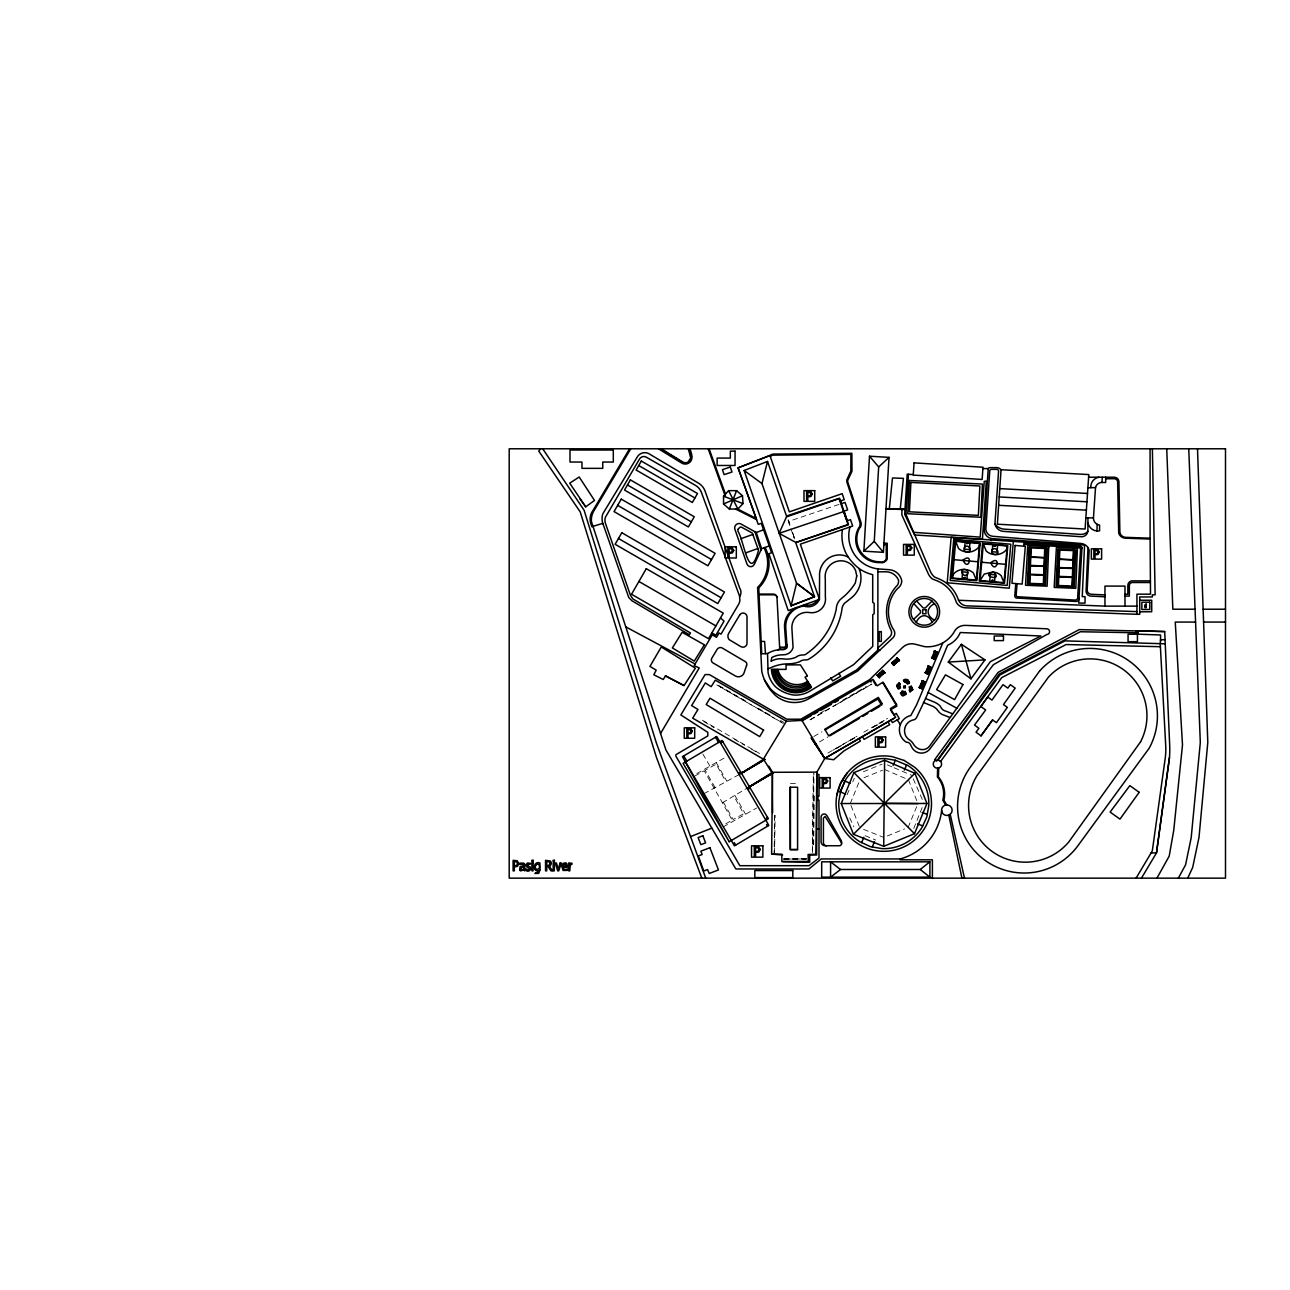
<?xml version="1.0" encoding="UTF-8"?>
<svg xmlns="http://www.w3.org/2000/svg" width="1290" height="1290" viewBox="0 0 1290 1290"><rect width="100%" height="100%" fill="white"/><g stroke="black" fill="none" stroke-linecap="round" stroke-linejoin="round"><path stroke-width="0.75" stroke-dasharray="5 3.75" d="M774.5 815.264L774.226 852.771L774.677 815.28M774.613 852.771L775.129 815.28M812.361 850.723L813.329 773.581M812.523 852.69L813.506 773.581M813.087 844.789L813.99 773.581M813.684 844.805L814.312 795.35M913.755 828.47L922.543 806.605M850.239 803.622L858.818 782.691M908.096 827.454L917.19 805.428M847.03 794.817L850.191 787.674M852.722 781.966L854.319 778.338M722.368 802.767L747.087 788.158M723.174 826.938L756.617 808.008M819.505 741.895L828.148 736.8M813.797 736.525L821.891 731.785M827.922 753.038L856.947 736.203M863.768 732.236L887.681 718.369M833.098 750.151L856.995 736.284M872.363 727.383L886.02 719.449M836.662 748.442L843.499 744.475M850.32 740.508L855.463 737.574M872.524 727.641L882.779 721.739L876.039 725.851M725.722 823.859L732.204 820.118L704.227 770.791L693.972 776.483M820.085 713.225L826.938 709.274M842.354 700.357L866.332 686.506M810.136 719.723L835.726 704.727M837.533 703.905L871.798 684.103M810.201 719.836L871.863 684.216M696.81 773.581L726.431 756.795M703.921 793.673L739.122 774.581M887.262 836.017L904.629 828.873M863.397 771.71L882.054 764.164M863.977 777.709L882.618 770.178M838.984 504.406L788.609 521.402L789.932 525.159M783.336 858.737L806.798 858.543M783.336 859.366L806.798 859.188M790.447 783.465L797.962 783.465M863.558 829.373L883.795 837.436M865.155 835.71L875.733 840.016M887.327 764.873L892.438 767.066M894.035 767.744L911.707 775.338M884.489 769.421L906.564 778.95M780.547 720.465L783.981 722.448M718.595 685.361L747.716 702.179M757.988 708.113L769.969 715.047M781.724 722.384L716.611 684.829L783.353 723.529M702.373 720.191L762.068 754.94M703.872 721.545L714.015 727.673M734.607 739.364L744.814 745.378M751.667 749.297L758.504 753.231M702.84 754.053L709.935 766.147M716.256 762.551L726.721 781.014M734.865 795.382L745.523 814.167M715.015 787.513L705.227 770.243L716.16 764.164L725.802 781.53M723.335 802.187L733.188 819.537L743.669 813.716L733.833 795.995M849.723 817.908L853.851 826.793M913.239 778.821L923.914 803.186M908.418 779.74L917.222 801.767M850.981 805.492L859.866 827.906M792.592 532.706L794.576 538.349M788.029 520.483L794.43 538.93M788.206 519.709L790.125 525.401M792.673 532.98L794.592 538.672M806.798 858.898L783.336 859.076L806.798 858.93"/><path stroke-width="1.5" d="M782.643 861.575L809.717 862.22L809.717 855.012L816.683 855.012L816.876 772.13L824.762 758.439L895.647 717.337L890.374 708.613L896.727 704.759L883.037 682.12L877.184 685.845L873.04 679.314L801.928 720.4L786.4 721.223L715.305 680.153L711.161 686.667L705.308 682.958L691.617 705.598L697.971 709.435L692.698 718.159L763.583 759.278L772.291 773.371L772.613 812.652M884.601 760.213L883.714 846.353L853.432 834.275L841.225 803.541L853.915 772.613L884.601 760.213L914.9 773.291L926.978 803.493L914.497 833.695L883.714 846.353M772.5 772.307L771.614 854.238L781.804 854.157L781.869 861.591L808.314 861.398L808.104 854.464L815.844 854.238L816.876 772.13L772.5 772.307L749.442 786.771M777.757 649.886A2.274 2.274 0 0 0 779.676 648.128L776.983 597.351A2.935 2.935 0 0 0 774.065 594.803L759.052 594.803M1105.691 477.219L1105.691 482.525L1101.983 482.46A6.466 6.466 0 0 0 1095.533 487.604L1093.452 517.871A7.047 7.047 0 0 0 1099.58 525.111L1099.58 530.867L1096.968 530.996L1097.129 524.321M946.699 804.96L943.941 800.203A26.945 26.945 0 0 0 938.427 776.919L938.701 768.034A4.176 4.176 0 0 0 940.91 761.777L938.282 759.955L935.121 760.536A4.176 4.176 0 0 0 937.62 768.227L937.395 776.919A25.832 25.832 0 0 1 942.829 800.203L945.651 805.089M1001.056 469.721L997.364 524.192L1085.1 529.029L1088.792 474.575L1001.056 469.721A5.966 5.966 0 0 0 996.509 467.625L990.107 467.625A2.354 2.354 0 0 0 988.221 468.576L984.27 529.432A8.675 8.675 0 0 0 991.462 538.559L991.301 540.494M1048.754 546.25L1047.125 586.192L1025.518 585.273L1027.727 545.299L1048.754 546.25L1048.706 547.395M1087.986 547.589L1086.083 590.868A5.015 5.015 0 0 0 1091.066 596.109L1104.949 596.786M863.865 551.185L869.508 456.209L889.036 457.37L883.392 552.346L863.865 551.185L874.249 541.349L878.667 466.948L869.508 456.209M1023.889 546.17L1024.002 543.348L1080.181 546.734A1.854 1.854 0 0 1 1081.971 548.089M1101.983 482.46L1102.305 477.219M1136.925 611.605L966.984 605.881A9.659 9.659 0 0 1 958.551 600.269L958.18 599.237A34.459 34.459 0 0 0 937.685 578.372L934.476 577.017A15.996 15.996 0 0 1 930.332 571.325L905.951 514.323L908.45 474.269M914.336 532.367L980.207 537.14L984.254 481.331L986.302 481.138L982.432 539.317L914.594 534.947L904.693 514.323L907.193 474.188L913.272 474.607M1104.949 594.916L1091.098 594.238A4.112 4.112 0 0 1 1087.196 589.998L1089.163 550.121A9.256 9.256 0 0 0 1081.02 543.461L992.816 536.301A7.659 7.659 0 0 1 985.834 529.513L989.72 471.382A1.677 1.677 0 0 1 991.349 469.366L996.848 469.366A1.709 1.709 0 0 1 998.541 471.382L994.929 523.982A9.191 9.191 0 0 0 1003.314 531.367L1081.552 536.753A6.273 6.273 0 0 0 1087.873 531.303L1087.938 517.871M787.094 644.855L787.077 645.081A3.273 3.273 0 0 1 783.949 647.903L779.708 647.903M941.652 810.459L941.603 810.991A56.873 56.873 0 0 1 900.243 858.946L900.243 859.801L932.396 859.801L932.396 878.151M1015.794 583.58L1014.779 595.738A2.225 2.225 0 0 0 1017.552 598.076L1075.779 601.479A3.048 3.048 0 0 0 1078.859 599.399L1078.988 598.076M1017.084 583.677L1016.149 594.803A1.87 1.87 0 0 0 1018.439 596.786L1074.957 600.076A2.661 2.661 0 0 0 1077.714 596.786L1080.52 549.701A1.758 1.758 0 0 0 1078.875 547.686L1024.002 544.364M1028.856 545.364L1030.452 545.428M952.455 578.033L955.664 541.349L979.562 543.445L976.353 580.113L952.455 578.033C951.069 570.067 970.983 565.133 967.548 574.372C963.179 578.226 958.325 569.503 964.92 569.454M965.114 542.171L964.501 549.169L969.354 549.605L969.967 542.606M962.05 578.871L962.663 571.873L967.516 572.292L966.903 579.291M980.11 580.581L983.319 543.896L1007.216 545.993L1004.007 582.677L980.11 580.581L984.206 574.082L992.607 572.018M989.704 581.419L990.317 574.421L995.17 574.84L994.558 581.838M992.768 544.735L992.155 551.733L997.025 552.152L997.638 545.154M1013.279 542.235L1009.264 588.208L947.199 582.774L951.165 537.301L1079.714 545.847A2.532 2.532 0 0 1 1082.004 547.637L1078.698 603.091L1085.051 603.091L1085.051 596.657L1082.245 596.657L1084.519 546.073A2.016 2.016 0 0 0 1082.81 544.864L991.462 538.559M889.326 508.631L892.487 477.977L903.419 478.348L900.259 509.002L886.004 508.631M1160.565 641.049L1160.565 634.986L1137.99 634.18L1137.99 630.794L1164.709 631.568L1169.643 744.282A106.328 106.328 0 0 1 1169.482 757.424L1156.485 852.932L1141.44 878.151M1169.482 757.424L1156.485 852.932L1151.115 852.932L1136.087 878.151M767.534 461.449L761.971 483.573L796.559 583.241L814.49 596.706L791.076 605.736L744.12 470.479L767.534 461.449L786.755 516.79L839.064 498.633L848.03 524.466L795.72 542.622L814.506 596.738L791.093 605.768L791.383 604.446M791.093 605.768L796.559 583.241L814.506 596.738L813.458 595.932M979.562 543.445C980.948 551.394 961.034 556.329 964.469 547.089C968.838 543.251 973.692 551.975 967.097 552.007M1007.216 545.993C1008.603 553.942 988.688 558.893 992.139 549.653C996.509 545.799 1001.363 554.523 994.767 554.555M836.839 795.156L840.629 783.288L847.353 772.807M729.302 509.034L736.606 490.651L742.476 495.731L743.008 503.568L737.912 509.034L729.302 509.034L723.545 503.971L723.545 496.215L728.624 490.651L736.606 490.651M861.656 842.596L863.832 837.258M872.298 846.966L874.475 841.58M919.399 687.635L922.286 680.814M925.43 672.977L928.268 666.124M919.77 687.393L922.318 681.233M925.752 673.106L928.59 666.269M931.799 657.948L934.637 651.095M919.883 687.876L922.737 680.943M925.865 673.203L928.719 666.269M932.267 658.19L935.153 651.256M926.252 673.364L929.106 666.43M920.254 688.038L923.172 681.136M926.301 673.38L929.155 666.446M932.654 658.351L935.573 651.434M920.689 688.215L923.543 681.281L920.738 688.247M926.736 673.557L929.526 666.607M933.138 658.545L936.008 651.627M921.125 688.392L924.043 681.491M927.107 673.719L929.977 666.785M933.525 658.706L936.443 651.805M921.56 688.57L924.446 681.652M927.542 673.896L930.429 666.978M933.976 658.884L936.83 651.966M921.769 688.618L924.672 681.797M927.816 673.961L930.654 667.124M934.234 658.948L937.008 652.079M922.14 688.36L924.753 682.233M928.365 673.783L930.848 667.607M934.605 658.706L937.056 652.514M922.382 688.457L924.93 682.313M934.782 658.771L937.266 652.595M925.607 698.503L947.602 645.258A23.317 23.317 0 0 0 960.276 632.519L1040.853 635.986L990.349 661.673L929.671 745.959A8.788 8.788 0 0 1 920.157 749.329A11.207 11.207 0 0 1 913.175 743.621A13.851 13.851 0 0 0 909.257 739.718A10.401 10.401 0 0 1 907.096 737.832L906.096 736.445A10.401 10.401 0 0 1 905.306 734.897A11.11 11.11 0 0 1 912.53 720.094A4.918 4.918 0 0 0 916.69 717.337L925.607 698.503L933.992 701.97A20.366 20.366 0 0 1 939.91 705.711L941.361 708.049A6.805 6.805 0 0 0 945.844 711.129L952.584 713.805M840.483 791.915L845.031 781.014L842.676 780.111M942.813 642.855L916.561 704.921L910.821 715.515A14.593 14.593 0 0 0 906.402 742.234A4.08 4.08 0 0 1 910.45 744.524L911.627 746.975A10.852 10.852 0 0 0 929.187 749.829L993.445 664.656L1046.851 634.487A2.854 2.854 0 0 0 1049.576 631.649A2.854 2.854 0 0 0 1046.851 628.794L965.452 625.376A12.384 12.384 0 0 0 955.342 629.923L953.213 633.471A31.202 31.202 0 0 1 924.624 646.645L914.965 644.162A12.981 12.981 0 0 0 902.597 647.435L869.718 679.604L800.816 719.207L786.803 719.207L709.355 674.589L705.082 674.589L680.846 714.934L707.807 732.349L707.807 735.913L675.879 754.698L675.879 756.166L739.815 865.687L808.975 865.687L818.989 858.027L818.989 800.235L816.78 800.235M893.164 765.373L895.357 760.278L907.837 765.502A45.053 45.053 0 0 1 928.816 805.379L926.817 816.973L921.899 827.648A45.053 45.053 0 0 1 882.038 848.626L870.444 846.643L859.753 841.725A45.053 45.053 0 0 1 838.774 801.848L840.774 790.254L845.692 779.579A45.053 45.053 0 0 1 885.553 758.601L895.357 760.278M904.338 770.13L906.564 764.922M779.079 533.334L786.932 515.903L839.564 498.198L848.514 524.756L795.865 542.461L779.079 533.334L844.031 511.469M1187.768 878.151L1192.686 867.412L1199.007 837.371L1207.795 742.411L1197.507 448.791M761.6 548.685L754.408 564.085A3.934 3.934 0 0 1 746.991 564.085L734.897 529.255A4.402 4.402 0 0 1 735.106 526.078L735.51 525.369A4.402 4.402 0 0 1 740.605 523.804L756.263 532.496L761.6 548.685L769.259 545.928L761.277 523.353L758.246 524.385L738.09 467.835L769.937 455.499A5.918 5.918 0 0 1 773.726 454.064L851.868 453.306L851.981 471.301L848.32 479.09A4.176 4.176 0 0 0 847.82 482.283L860.833 521.918A6.627 6.627 0 0 1 860.43 527.126L859.35 528.384A22.865 22.865 0 0 0 878.78 561.763L881.344 561.988A4.821 4.821 0 0 0 886.246 558.909L886.246 544.686L883.86 544.686M1178.334 878.151L1185.574 864.816L1191.186 837.726L1200.313 742.508L1188.751 448.791M1151.115 852.932L1152.341 850.69L1165.338 757.424A70.241 70.241 0 0 0 1165.708 745.491L1160.242 643.774L1160.565 639.727L1164.709 639.727M1156.937 878.151L1169.208 856.125L1173.755 830.276L1182.495 744.894L1175.255 622.07L1195.572 622.07M660.544 733.51L699.228 667.93L694.117 665.624L712.29 634.825L716.498 637.308L719.046 632.987L721.013 634.148L738.477 604.559A10.739 10.739 0 0 0 739.896 600.382L739.509 595.98L701.405 492.425A13.335 13.335 0 0 0 695.504 485.395L646.467 457.273A4.966 4.966 0 0 0 639.55 458.966L605.445 517.193A9.352 9.352 0 0 0 605.445 523.337L630.471 595.335L632.906 598.963L690.456 632.971L689.408 634.761L631.89 600.753L628.746 597.48L602.527 522.514A16.867 16.867 0 0 1 602.736 513.936L637.776 456.16A8.724 8.724 0 0 1 648.386 453.403L698.632 483.234A14.916 14.916 0 0 1 705.066 491.087L739.783 588.321A7.627 7.627 0 0 1 740.895 591.513L740.944 592.368A7.627 7.627 0 0 1 739.783 596.432L739.654 596.593M629.552 448.791L593.11 510.276A14.367 14.367 0 0 0 590.207 517.629L590.143 518.774A14.367 14.367 0 0 0 590.788 523.272L591.852 526.723L602.736 523.337L603.027 524.175M630.762 448.791L594.238 510.276A17.641 17.641 0 0 0 591.513 517.677L591.417 518.661A17.641 17.641 0 0 0 591.449 521.644L665.898 749.909L735.848 868.976L808.975 868.976L821.182 858.946L900.243 858.946M763.583 759.278L741.428 773.226L762.293 760.955L786.4 721.223M665.495 675.896L663.221 679.491L653.804 674.767L656.207 670.155L649.95 666.382L661.286 646.983L695.358 668.188L684.023 685.554L665.495 675.896L684.023 685.554M992.574 719.917L981.029 735.864L976.03 732.188L978.884 728.302L974.514 725.077L985.657 709.952L980.948 706.597L987.737 697.068L991.978 700.099L1002.991 684.651L1007.861 688.118L1010.344 684.651L1015.214 688.118L1003.475 704.598L1007.345 707.355L996.428 722.674L992.574 719.917L981.029 735.864M938.088 759.939L999.944 674.96L1064.927 640.888L1164.709 643.774M940.62 761.439L1001.766 677.572L1066.137 644.549L1160.403 646.709M948.279 662.06L961.405 644.307L984.963 659.883L970.951 678.83L948.279 662.06L984.963 659.883M540.655 448.791L538.72 451.016L580.21 511.888L656.384 757.198L701.808 878.151M916.206 622.377C920.221 613.492 928.284 613.476 932.315 622.377M932.009 601.027L925.285 608.009L923.237 608.009L916.593 601.027M934.637 603.526C926.043 607.848 925.914 615.83 934.573 620.151M853.432 834.275L914.9 773.291M913.449 619.49L920.447 612.863L920.447 610.815L913.836 603.639M877.877 648.015L889.955 636.728A5.918 5.918 0 0 0 890.922 629.891A38.523 38.523 0 0 1 896.389 586.257L897.405 585.241A7.74 7.74 0 0 0 898.55 580.194A13.497 13.497 0 0 0 886.053 571.809L877.877 571.809M879.861 650.128L877.877 650.128L856.544 669.994L814.248 694.068A34.379 34.379 0 0 1 770.243 688.586L764.389 679.685M878.667 466.948L889.036 457.37M877.458 675.041L882.57 670.752M877.426 675.557L883.005 670.687M892.083 662.738L897.018 658.271M877.571 675.799L883.215 670.865L884.424 672.251L878.764 677.169L884.472 672.364M891.954 663.173L897.582 658.351M892.1 663.399L897.759 658.481L898.953 659.867L893.309 664.785M877.845 676.105L883.489 671.171M892.374 663.721L898.066 658.835M878.2 676.508L883.844 671.59M884.118 671.897L878.474 676.831L884.15 671.929M893.002 664.447L898.695 659.561M879.119 677.508L884.746 672.671M893.809 664.721L898.824 660.351M893.68 665.156L899.275 660.287M840.5 869.492L830.583 861.833L830.583 877.152L840.5 869.492L920.221 869.492L929.896 861.833L929.896 877.152L821.682 877.152L821.682 861.817L929.896 861.833M585.708 506.825L594.497 500.439L579.194 476.994L569.712 483.186L585.708 506.825L579.758 498.633M950.214 814.296L947.715 815.409A5.289 5.289 0 0 1 941.668 811.023L941.619 809.652A5.289 5.289 0 0 1 944.731 805.363L947.424 804.928A5.289 5.289 0 0 1 950.214 814.296L964.485 878.151M859.027 568.503L859.172 568.616A40.103 40.103 0 0 0 872.701 574.679L872.701 602.365L874.168 603.398L874.168 613.637L872.75 614.717L872.75 646.355L853.561 664.673L810.362 690.827A27.912 27.912 0 0 1 794.93 695.133L792.608 694.875A35.717 35.717 0 0 1 777.096 688.086L775.532 686.78A27.912 27.912 0 0 1 768.066 672.622L767.55 653.562A25.671 25.671 0 0 1 782.433 649.692A5.724 5.724 0 0 0 787.077 647.693L785.771 627.875A20.414 20.414 0 0 1 801.187 606.542L802.735 606.268A5.466 5.466 0 0 1 805.024 606.348L805.476 606.494A12.174 12.174 0 0 0 819.44 599.382L819.569 576.308A19.963 19.963 0 0 1 844.531 555.587L848.143 556.925L846.256 553.765A40.103 40.103 0 0 1 842.402 529.61M749.571 786.69L772.484 773.371M721.336 742.605L722.819 741.734L720.61 743.024M739.186 772.823L740.67 771.936M741.428 773.226L764.857 759.391M747.087 788.158L772.855 772.92L768.856 766.147M748.506 789.061L750.2 788.061M766.389 818.166L767.582 817.457M816.054 743.927L815.328 744.362L811.297 737.993L812.184 737.477M829.873 735.784L859.253 718.466M862.704 716.434L867.896 713.37M871.347 711.338L879.99 706.243M729.189 841.757L768.34 818.747L722.061 740.428L683.087 763.341L729.189 841.757L682.458 756.666L716.772 736.493L765.873 820.198L768.84 825.439L734.429 845.853L685.538 761.906M739.122 774.581L764.938 759.439M825.132 729.882L877.781 699.035L881.715 705.227M748.781 787.174L772.904 773.016M893.615 714.966L896.292 713.435L899.307 718.659L892.438 722.61L891.326 720.61M815.119 743.975L824.762 758.439L893.857 718.369M899.049 682.555L899.839 684.006L898.211 686.038L899.388 688.505M905.209 679.201L903.435 680.169L904.226 681.604L906.822 680.765L908.676 683.458M905.806 693.101L903 694.359L901.42 692.375M909.498 691.005L911.562 689.457L910.563 687.07M802.138 720.739L810.765 715.902M814.216 713.983L817.65 712.048M821.101 710.113L831.453 704.308M834.904 702.373L838.339 700.438M899.839 684.006L899.598 684.135A2.016 2.016 0 0 0 899.582 686.087M904.226 681.604L906.032 681.394L907.273 683.378L909.16 682.346L907.999 680.233M900.13 687.07L898.05 688.199L896.663 685.635M903.258 693.278L905.096 691.359M904.242 691.827L902.145 690.779M723.545 503.971L742.476 495.731M690.569 836.581L711.854 828.132M767.711 668.897L770.388 667.914A41.764 41.764 0 0 1 788.303 663.85A31.347 31.347 0 0 0 798.446 662.141L799.655 661.689A8.595 8.595 0 0 1 804.75 659.932L805.266 659.948A7.708 7.708 0 0 0 808.362 659.416L811.829 657.207A72.159 72.159 0 0 0 841.644 611.266L842.031 608.638A10.739 10.739 0 0 1 844.337 603.43L851.287 597.947A25.397 25.397 0 0 0 860.043 571.18L859.237 568.793M756.263 532.496L763.487 529.868M740.799 538.752L752.844 534.431M746.007 552.765L757.891 548.508M846.546 519.418L843.37 510.727M905.419 680.233L906.951 680.491L908.321 682.797M937.62 768.227L938.701 768.034M767.55 653.562L761.713 653.82L758.746 587.918A34.249 34.249 0 0 0 765.067 547.412M841.225 803.541L926.978 803.493M1139.715 611.815L1151.712 611.75L1151.712 600.237L1139.715 600.237M797.591 849.578L790.222 849.61L789.98 787.222L797.591 787.222L797.591 849.578L790.447 849.578L790.447 787.222M982.915 468.576L988.221 468.576M1088.615 477.219L1114.221 477.219A4.725 4.725 0 0 1 1118.914 481.493L1119.881 532.157A5.87 5.87 0 0 0 1125.783 537.333L1150.083 538.204L1150.519 594.174L1136.925 594.174L1136.925 614.298L1139.715 614.298L1139.715 596.947L1152.373 596.947L1152.373 594.851L1155.13 594.851L1152.373 448.791M1105.691 478.735L1114.221 478.735A3.483 3.483 0 0 1 1117.624 481.493L1118.704 533.189A7.224 7.224 0 0 0 1125.783 538.204L1150.083 539.059L1150.083 448.791M1087.905 487.717L1095.533 487.604M900.259 509.002L905.032 509.002M905 509.518L885.972 509.002M904.693 514.323L905.951 514.323M1085.858 517.871L1093.452 517.871M883.94 543.235L887.246 543.235L887.246 558.957A6.434 6.434 0 0 1 882.295 562.763L879.296 562.601A23.317 23.317 0 0 1 858.608 528.013L859.495 526.868A7.885 7.885 0 0 0 859.769 521.918L847.111 482.75A6.305 6.305 0 0 1 846.885 479.703L850.819 471.06L850.9 454.37L773.452 455.128A4.176 4.176 0 0 0 770.356 456.708M1150.406 580.871L1131.975 580.871A4.628 4.628 0 0 0 1127.847 585.466L1127.847 594.271L1124.993 594.271M1150.422 582.516L1132.185 582.516A3.048 3.048 0 0 0 1129.363 585.547L1129.363 596.109L1124.993 596.109M759.02 594.077L773.242 594.077A3.773 3.773 0 0 1 776.983 597.351M958.551 600.269L1104.949 606.123L1136.925 606.123M1195.072 609.219L1172.836 609.219L1166.74 448.791M1203.135 609.219L1225.5 609.219M1203.586 622.07L1225.5 622.07M1164.66 631.568L1079.214 629.617L998.089 672.396L934.653 759.729L936.733 761.035L999.169 674.122L1080.343 631.745L1137.99 632.793M761.148 641.452L764.615 641.452L765.454 653.659M779.692 647.209L783.949 647.209A1.887 1.887 0 0 0 785.803 644.887L784.546 627.391A19.995 19.995 0 0 1 796.752 607.509M816.876 774.468L818.989 774.468L818.989 796.22L816.796 796.22M816.683 829.131L818.989 829.131M782.643 855.012L773 854.222M884.182 803.331L917.948 803.606M1136.925 614.298L965.291 607.8A10.788 10.788 0 0 1 956.438 602.543L955.632 600.253A32.718 32.718 0 0 0 935.46 580.194L932.235 578.888A14.9 14.9 0 0 1 928.171 573.55L901.887 514.984L901.887 509.437M999.782 488.604L1087.518 493.457M999.218 496.956L1086.954 501.794M998.654 505.309L1086.374 510.147M849.981 526.981A33.25 33.25 0 0 0 877.877 568.89L889.326 569.712A13.626 13.626 0 0 1 901.774 580.952A9.723 9.723 0 0 1 899.839 586.337L899.372 586.902A9.723 9.723 0 0 1 897.775 588.369L895.728 590.643A34.185 34.185 0 0 0 892.309 627.537L893.906 630.165A6.208 6.208 0 0 1 892.567 638.147L857.721 671.01L808.878 698.729A29.154 29.154 0 0 1 775.338 695.358L771.226 690.956A45.892 45.892 0 0 1 761.761 671.3L757.585 587.514A34.443 34.443 0 0 0 764.035 547.766M954.052 559.683L977.965 561.779M981.722 562.247L1005.62 564.327M993.494 572.131C978.465 575.743 1004.378 582 993.51 572.131A12.9 12.9 0 0 1 1001.105 575.566L1004.007 582.677M811.297 737.993L824.762 758.439L833.646 759.746L843.966 750.909L860.446 741.041L859.156 738.896M993.816 554.442L993.897 554.458A12.9 12.9 0 0 1 986.221 551.007L983.319 543.896M966.226 551.91L966.162 551.894A12.9 12.9 0 0 1 958.567 548.46L955.664 541.349M965.791 569.567L965.855 569.583A12.9 12.9 0 0 1 973.45 573.018L976.353 580.113M757.585 587.514L758.746 587.918M723.545 496.215L743.008 503.568M949.795 717.45L943.651 715.031A10.143 10.143 0 0 1 938.717 711.661L936.572 708.968A14.19 14.19 0 0 0 932.009 705.969L923.43 702.453M922.173 812.426L927.252 814.474M917.577 823.875L922.689 825.923M934.315 650.966L937.62 652.337M934.17 651.305L937.475 652.692M931.622 657.465L934.928 658.835M931.477 657.803L934.799 659.19M927.897 665.979L931.203 667.349M928.494 666.511L930.38 667.285M927.752 666.317L931.074 667.688M925.204 672.477L928.526 673.848M925.059 672.816L928.381 674.186M921.915 680.652L925.22 682.023M922.592 681.007L924.398 681.975M921.769 681.007L925.075 682.378M919.222 687.151L922.527 688.521M919.077 687.506L922.382 688.876M838.194 790.915L845.385 794.092M845.031 781.014L850.078 783.336M735.574 509.034L756.649 519.676M737.687 509.034L756.23 518.483L738.09 467.835L769.937 455.499L789.335 511.856L842.177 493.667L844.24 499.665L840.435 500.972L841.386 503.697L845.063 502.423L847.643 509.889L843.966 511.163L847.272 520.741L850.465 519.644L852.674 526.046L800.332 544.17L819.44 599.382L788.206 610.573L768.888 553.732L771.581 552.813L769.259 545.928M695.084 663.979L625.731 626.859M928.107 692.44L956.857 708.258M638.711 465.545L694.923 497.988M627.456 484.976L691.327 521.853M617.652 505.357L711.516 559.554M618.458 538.494L721.126 597.77M638.905 581.468L715.885 625.908M711.838 632.906L715.885 635.244L724.061 621.071L720.481 617.942M660.109 448.791L684.023 463.158A6.095 6.095 0 0 0 689.263 461.917L691.472 457.015L688.989 448.791M658.464 448.791L681.233 462.771A6.837 6.837 0 0 0 688.392 463.287C694.02 460.433 691.795 453.193 689.731 448.791M661.318 448.791L682.265 461.739A5.353 5.353 0 0 0 688.167 461.965L690.714 457.869L688.328 448.791M744.12 470.479L761.971 483.573M920.221 869.492L929.896 877.152M859.172 568.616L858.092 567.761A52.277 52.277 0 0 1 848.691 557.715L847.901 556.587M853.915 772.613L914.497 833.695M897.147 657.852L899.501 660.544M896.856 658.094L899.227 660.803M891.842 662.48L894.196 665.172M891.567 662.721L893.922 665.43M882.618 670.236L884.972 672.945M882.328 670.478L884.682 673.187M877.313 674.864L879.667 677.556M877.023 675.105L879.393 677.814M874.249 541.349L883.392 552.346M542.719 448.791L584.096 510.243L656.384 743.008L705.743 878.151M897.26 719.836L900.323 724.593M801.928 720.4L824.762 758.439M883.037 683.103L896.84 706.13L890.6 709.726L892.857 713.66M873.233 680.878L875.91 685.345M766.566 824.536L767.55 826.213M734.268 842.628L735.719 845.095M838.887 673.299L840.629 676.25L832.647 680.943L830.76 677.734M715.482 737.251L718.562 742.492M683.748 755.908L686.828 761.148M888.326 722.319L889.681 724.674L864.09 739.38L862.639 736.913M869.718 679.604L871.105 682.071M911.046 685.828L912.369 689.247L909.708 691.053L909.16 690.053M909.16 686.861L909.676 687.812M737.912 509.034L728.624 490.651M519.725 870.008L520.047 866.67L523.627 865.687L522.627 864.026L519.918 864.51L519.918 863.155L523.611 863.107A1.951 1.951 0 0 1 524.578 864.219L524.756 870.863L523.627 870.024L520.628 870.895A2.048 2.048 0 0 1 519.725 870.008M709.097 448.791L725.464 494.102M708.178 448.791L724.803 494.828A30.025 30.025 0 0 0 725.351 496.231M755.005 531.803L760.955 550.056M961.405 644.307L970.951 678.83M948.795 815.103L961.921 878.151M1146.149 606.945L1145.101 607.719L1145.101 606.735L1146.084 607.719M1146.101 605.381L1146.101 606.365M1135.845 630.729L1135.845 632.793M1124.993 606.123L1124.993 586.095L1104.949 586.095L1104.949 606.123M877.877 568.89L877.877 650.128M817.941 796.22L817.941 800.235M817.844 599.947A12.61 12.61 0 0 1 804.267 604.817M1090.84 487.717A9.627 9.627 0 0 1 1098.919 477.219M826.471 845.74A3.048 3.048 0 0 1 823.423 842.628L823.423 818.037L825.149 816.441L841.144 842.273A2.161 2.161 0 0 1 839.403 845.74L825.132 845.74A4.064 4.064 0 0 1 821.069 841.661L821.069 817.054A3.096 3.096 0 0 1 826.906 815.603L840.919 840.032A5.402 5.402 0 0 1 841.564 843.628M994.929 523.982A12.61 12.61 0 0 0 1004.265 529.158L1080.52 534.399A8.853 8.853 0 0 0 1087.873 531.303M1096.968 530.996A10.03 10.03 0 0 1 1087.938 522.789M810.668 686.022A23.091 23.091 0 0 1 772.952 669.381M809.846 684.748A21.446 21.446 0 0 1 774.468 669.381M809.088 683.555A20.559 20.559 0 0 1 775.774 669.381M808.314 682.346A19.576 19.576 0 0 1 776.951 669.381M807.669 681.33A19.447 19.447 0 0 1 777.886 669.381M1031.129 547.928L1030.791 556.974L1044.384 557.522L1044.707 548.476L1031.129 547.928M1059.8 550.088L1059.461 559.118L1073.054 559.667L1073.377 550.62L1059.8 550.088M912.804 689.618L910.047 692.053L909.498 687.683L911.385 686.619L912.804 689.618M1030.033 565.842L1029.372 583.354L1028.082 583.306L1028.904 565.794L1030.033 565.842M1030.726 547.911L1030.049 565.359L1028.936 565.294L1029.759 547.879L1030.726 547.911M1030.097 574.792L1029.775 583.37L1043.352 583.886L1043.691 575.308L1030.097 574.792M1030.436 565.859L1030.113 574.227L1043.707 574.743L1044.029 566.375L1030.436 565.859M1030.774 557.199L1030.452 565.375L1044.045 566.02L1044.352 557.844L1030.774 557.199M1044.384 566.391L1043.723 583.902L1044.739 583.951L1045.4 566.423L1044.384 566.391M1045.077 548.46L1044.4 566.036L1045.416 566.084L1046.077 548.508L1045.077 548.46M1058.703 567.987L1058.042 585.499L1056.752 585.45L1057.574 567.939L1058.703 567.987M1059.396 550.072L1058.719 567.503L1057.607 567.455L1058.429 550.024L1059.396 550.072M1058.768 576.936L1058.445 585.515L1072.022 586.047L1072.345 577.452L1058.768 576.936M1059.106 568.003L1058.784 576.372L1072.377 576.888L1072.699 568.519L1059.106 568.003M1059.445 559.344L1059.122 567.519L1072.699 568.164L1073.022 559.989L1059.445 559.344M1073.054 568.535L1072.393 586.047L1073.409 586.095L1074.07 568.568L1073.054 568.535M1073.748 550.62L1073.07 568.181L1074.086 568.229L1074.747 550.653L1073.748 550.62M1077.424 548.395L1075.795 588.337L1054.188 587.418L1056.397 547.46L1077.424 548.395M1029.178 547.799L1027.469 583.951L1045.448 584.805L1047.19 547.799L1029.178 546.96L1029.178 547.799M1057.848 549.959L1056.139 586.112L1074.119 586.95L1075.86 549.959L1057.848 549.105L1057.848 549.959M909.418 480.477L907.773 513.726L980.787 517.242L982.432 484.072L909.418 480.477M539.929 869.96L538.752 873.314L534.899 873.491C535.834 872.524 542.284 870.105 535.737 870.476C531.883 867.202 535.785 860.865 539.929 862.994L539.929 869.96M910.917 482.412L909.402 511.791L978.368 515.371L979.884 485.991L910.917 482.412M561.747 866.058L563.069 870.444L567.407 870.379L567.407 868.928L564.585 869.831L562.875 867.702L567.535 867.057L566.778 863.639A2.225 2.225 0 0 0 565.407 862.833L563.021 863.413L561.747 866.058M914.078 462.868L913.223 475.091L982.142 479.445L982.996 467.222L914.078 462.868M518.79 863.526L517.5 866.332L514.307 866.944L514.307 870.863L513.097 870.863L513.097 860.365L517.258 860.736L518.79 863.526M1015.117 545.444L1011.957 583.257L1022.164 584.112L1025.324 546.299L1015.117 545.444M526.014 864.703L526.32 866.525L529.674 868.767L528.223 869.928L525.933 868.896L525.933 870.379C529.19 873.459 533.415 867.186 528.658 866.316C524.095 863.671 531.625 865.042 530.577 863.365L527.465 862.962L526.014 864.703M953.745 539.236L950.149 580.419L1007.168 585.402L1010.78 544.219L953.745 539.236M954.906 540.865L951.617 578.452L976.852 580.661L980.142 543.074L954.906 540.865M982.561 543.429L979.271 581L1004.507 583.209L1007.796 545.638L982.561 543.429M692.311 731.188L691.053 733.51L687.973 734.026L687.973 737.267L686.812 737.267L686.812 728.576L690.827 728.866L692.311 731.188M733.768 550.411L732.43 552.894L729.108 553.442L729.108 556.925L727.882 556.925L727.882 547.589L732.172 547.911L733.768 550.411M760.278 849.465L758.923 851.981L755.569 852.545L755.569 856.06L754.311 856.06L754.311 846.611L758.665 846.933L760.278 849.465M812.265 494.086L810.975 496.473L807.814 496.989L807.814 500.326L806.621 500.326L806.621 491.377L810.749 491.684L812.265 494.086M827.712 780.998L826.455 783.32L823.375 783.836L823.375 787.077L822.214 787.077L822.214 778.37L826.229 778.676L827.712 780.998M883.295 740.202L882.07 742.492L879.022 742.992L879.022 746.184L877.893 746.184L877.893 737.606L881.844 737.912L883.295 740.202M911.82 547.847L910.53 550.25L907.354 550.765L907.354 554.103L906.161 554.103L906.161 545.154L910.288 545.46L911.82 547.847M1099.274 552.136L1098.032 554.426L1095 554.926L1095 558.119L1093.856 558.119L1093.856 549.54L1097.806 549.83L1099.274 552.136M856.77 575.904L855.286 583.032A57.518 57.518 0 0 1 841.58 598.383A13.851 13.851 0 0 0 836.259 609.041L836.033 610.202A72.434 72.434 0 0 1 806.685 653.627A4.838 4.838 0 0 1 803.106 654.965A10.949 10.949 0 0 0 795.704 657.384A23.833 23.833 0 0 1 783.256 658.884L782.788 658.819A19.834 19.834 0 0 0 772.097 660.738L771.049 661.318L771.759 657.513A22.881 22.881 0 0 1 783.256 654.82A9.869 9.869 0 0 0 793.076 647.596L791.883 628.085A15.077 15.077 0 0 1 809.523 612.54A13.658 13.658 0 0 0 825.358 596.899L825.294 578.952A15.835 15.835 0 0 1 855.593 570.583L856.77 575.904M535.56 865.606C533.56 871.202 542.058 870.137 538.785 864.413L536.882 864.01L535.56 865.606M551.185 863.22L551.056 864.284A2.967 2.967 0 0 1 550.088 865.816L549.314 866.3L552.523 870.863L550.959 870.863L548.105 866.687L546.734 866.687L546.734 870.863L545.541 870.863L545.541 860.365L550.153 860.93A2.499 2.499 0 0 1 551.12 862.462L551.185 863.22M549.927 863.316L549.105 865.251L546.734 865.525L546.734 861.575L549.363 861.93L549.927 863.316M517.548 863.574L516.71 865.429L514.307 865.751L514.307 861.575L516.903 861.978L517.548 863.574M963.05 560.199C968.919 572.873 973.724 551.314 963.05 560.199M990.704 562.746C996.283 575.469 1001.766 553.845 990.704 562.746M520.628 867.96L520.87 869.508L522.353 869.783L523.627 868.912L523.627 866.735L520.628 867.96M691.101 731.22L690.295 732.768L687.973 733.043L687.973 729.56L690.472 729.898L691.101 731.22M732.478 550.443L731.607 552.088L729.108 552.378L729.108 548.653L731.801 549.008L732.478 550.443M811.023 494.102L810.185 495.699L807.814 495.973L807.814 492.409L810.378 492.748L811.023 494.102M758.971 849.497L758.085 851.174L755.569 851.464L755.569 847.691L758.294 848.046L758.971 849.497M826.503 781.031L825.697 782.578L823.375 782.837L823.375 779.37L825.874 779.708L826.503 781.031M910.579 547.879L909.74 549.476L907.354 549.75L907.354 546.17L909.934 546.525L910.579 547.879M882.118 740.218L881.312 741.75L879.022 742.008L879.022 738.59L881.489 738.912L882.118 740.218M1098.08 552.152L1097.274 553.684L1095 553.942L1095 550.524L1097.467 550.846L1098.08 552.152M563.021 865.171L562.843 866.042L566.423 866.042L565.181 863.897L563.021 865.171M738.106 529.19L737.961 529.771A3.773 3.773 0 0 0 738.106 531.593C744.137 540.881 749.232 584.87 758.52 550.233L752.36 533.109L741.621 527.239A2.564 2.564 0 0 0 740.025 527.207L738.106 529.19M560.102 862.994L558.28 869.057L556.425 862.994L555.2 862.994L557.715 870.863L558.747 870.863L561.295 862.994L560.102 862.994M746.539 665.543L743.75 673.67A6.047 6.047 0 0 1 735.397 675.992L712.677 662.721A3.531 3.531 0 0 1 711.854 658.126L717.095 649.418A3.886 3.886 0 0 1 721.9 647.822L745.346 661.657A3.015 3.015 0 0 1 746.539 665.543M962.985 684.555L954.616 699.631L936.588 689.618L945.489 674.831L962.985 684.555M630.391 479.896L624.521 490.071L688.392 526.933L694.262 516.758L630.391 479.896M641.307 461.062L636.131 470.012L692.359 502.487L697.503 493.506L641.307 461.062M621.248 499.133L614.056 511.598L707.904 565.778L715.112 553.313L621.248 499.133M621.796 532.722L615.12 544.283L717.788 603.559L724.464 591.997L621.796 532.722M646.29 568.68L631.536 594.255L708.5 638.695L723.271 613.121L646.29 568.68M763.583 730.076L759.681 736.622L706.194 704.534L709.984 698.212L763.583 730.076M739.734 614.911L728.721 633.293A5.595 5.595 0 0 0 729.092 639.598L740.879 646.645A4.08 4.08 0 0 0 747.007 642.436L747.007 616.523A3.918 3.918 0 0 0 739.734 614.911M704.388 644.823L694.294 661.109L672.364 647.935L682.12 632.277L704.388 644.823M938.104 618.49L935.911 621.845A15.351 15.351 0 0 1 910.272 618.152A15.351 15.351 0 0 1 924.446 596.48A15.351 15.351 0 0 1 938.104 618.49M1140.586 741.798L1068.846 841.87A56.776 56.776 0 0 1 992.155 851.481A56.776 56.776 0 0 1 976.965 775.693L1048.431 677.153A56.792 56.792 0 0 1 1140.586 741.798M1139.167 792.302L1119.962 819.134L1110.11 812.071L1129.846 785.626L1139.167 792.302M1039.546 671.09L969.854 767.889A66.596 66.596 0 0 0 985.608 860.736A66.596 66.596 0 0 0 1078.456 844.982L1149.164 748.232A67.451 67.451 0 0 0 1039.546 671.09M915.303 601.914L913.046 604.575A13.368 13.368 0 0 0 912.369 617.926L916.996 623.054A13.368 13.368 0 0 0 930.348 623.731L935.476 619.087A13.368 13.368 0 0 0 936.153 605.752L931.525 600.608A13.368 13.368 0 0 0 918.174 599.931L915.303 601.914M570.245 864.864L569.825 870.863L568.68 870.863L568.68 862.994L569.825 862.994L569.825 864.155C572.067 861.333 573.453 864.929 570.245 864.864M898.34 659.142L892.68 664.076L898.372 659.19M807.363 675.783L805.057 677.25L811.491 687.296A24.639 24.639 0 0 1 771.42 669.381L786.062 669.381L786.062 664.882L800.413 664.882L807.363 675.783M882.15 703.695L828.664 735.8L824.762 729.253L878.361 697.39L882.15 703.695M899.388 683.216L897.614 684.216A1.645 1.645 0 0 0 897.018 686.409L898.388 689.07L900.468 687.909L899.92 686.877A2.161 2.161 0 0 1 899.936 684.845L899.388 683.216M905.548 679.717L903.774 680.717L907.612 684.071L909.498 682.99L908.337 680.798A1.951 1.951 0 0 0 905.532 679.701M902.484 691.763L900.42 692.94L901.484 694.955A1.629 1.629 0 0 0 903.597 695.713L906.354 694.133L905.435 692.375L903.597 693.004L902.484 691.763M702.84 835.759L698.116 837.597L700.857 844.676L705.598 842.838L702.84 835.759M709.903 847.707L700.857 851.19L702.131 854.528L698.293 855.931L703.776 870.976L707.565 869.589L709.226 873.491L718.466 869.928L709.903 847.707M730.334 467.061L722.448 469.657L724.093 474.639L731.978 472.043L730.334 467.061M1225.5 448.791L509.195 448.791L509.195 878.151L1225.5 878.151L1225.5 448.791M613.298 450.017L570.003 450.017L570.003 462.046L581.967 462.046L581.967 468.351L602.736 468.351L602.736 462.046L613.298 462.046L613.298 450.017M735.042 451.145L730.334 451.145L730.334 458.079L717.127 458.079L717.127 465.48L735.042 465.48L735.042 451.145M814.716 490.635L803.993 490.635L803.993 501.359L814.716 501.359L814.716 490.635M914.271 544.396L903.532 544.396L903.532 555.135L914.271 555.135L914.271 544.396M736.316 546.815L725.141 546.815L725.141 557.99L736.316 557.99L736.316 546.815M1101.612 548.831L1091.34 548.831L1091.34 559.102L1101.612 559.102L1101.612 548.831M1149.777 602.188L1141.86 602.188L1141.86 609.493L1149.777 609.493L1149.777 602.188M1146.117 604.091L1145.133 605.091L1146.117 604.091M1146.149 605.574L1145.117 606.365L1146.149 605.574M925.978 609.767L922.673 609.767L922.673 613.766L925.978 613.766L925.978 609.767M881.312 631.632L879.183 631.632L879.183 641.404L881.312 641.404L881.312 631.632M1137.425 634.245L1128.057 634.245L1128.057 641.678L1137.425 641.678L1137.425 634.245M1003.459 636.002L994.203 636.002L994.203 640.614L1003.459 640.614L1003.459 636.002M905.306 686.054L903.677 686.054L903.677 687.957L905.306 687.957L905.306 686.054M694.697 727.834L684.264 727.834L684.264 738.267L694.697 738.267L694.697 727.834M885.649 736.896L875.362 736.896L875.362 747.168L885.649 747.168L885.649 736.896M830.099 777.644L819.666 777.644L819.666 788.077L830.099 788.077L830.099 777.644M762.874 845.821L751.538 845.821L751.538 857.157L762.874 857.157L762.874 845.821M533.125 860.301L531.835 860.301L531.835 861.672L533.125 861.672L533.125 860.301M554.394 860.301L553.087 860.301L553.087 861.672L554.394 861.672L554.394 860.301M533.044 862.994L531.915 862.994L531.915 870.863L533.044 870.863L533.044 862.994M554.313 862.994L553.168 862.994L553.168 870.863L554.313 870.863L554.313 862.994M792.802 870.557L754.811 870.557L754.811 877.603L792.802 877.603L792.802 870.557M968.016 543.219L966.774 543.558L968.016 543.219M995.493 545.896L994.268 546.234L995.493 545.896M965.307 577.42L964.065 577.759L965.307 577.42M992.913 580.194L991.688 580.532L992.913 580.194M904.113 760.439L892.245 756.666A47.714 47.714 0 0 0 836.775 811.732A47.714 47.714 0 0 0 907.499 845.014A47.714 47.714 0 0 0 914.594 767.179L904.113 760.439"/></g></svg>
